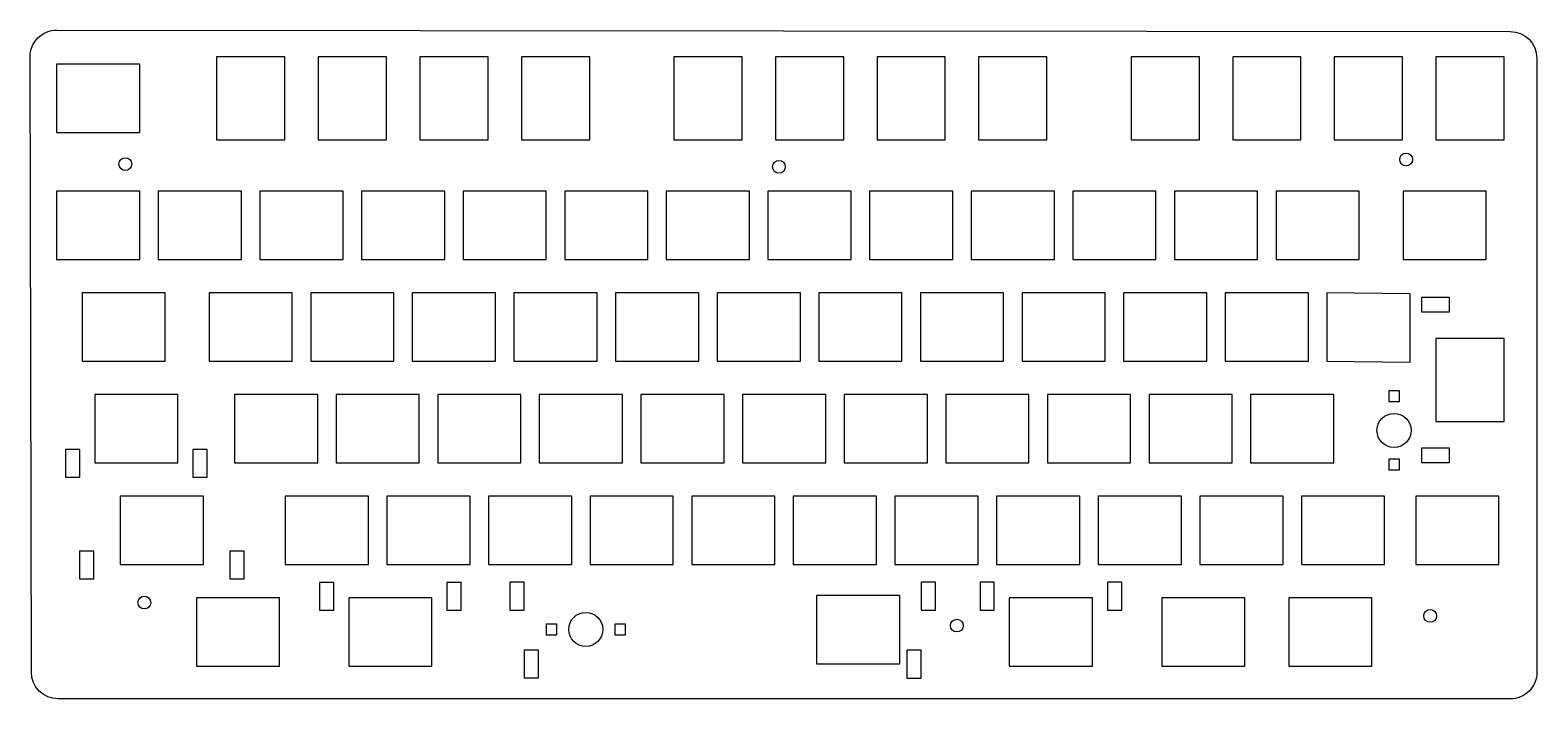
# Model space of a CAD drawing. Header units: millimetres. Extents: x -1 to 281, y -1 to 124.
import ezdxf

# ---------------------------------------------------------------- set-up
doc = ezdxf.new("R2010")
doc.units = ezdxf.units.MM
doc.layers.get('0').update_dxf_attribs({"linetype": 'CONTINUOUS'})

msp = doc.modelspace()

# ---------------------------------------------------------------- linework, layer by layer
msp.add_lwpolyline([(-1.18, 3.87), (-1.42, 119.18, -0.415068), (3.59, 124.19), (276.06, 123.94, -0.413952), (281.05, 118.94), (281.05, 3.88, -0.414214), (276.05, -1.12), (3.82, -1.12, -0.41362)], format="xyb", close=True)
for points in [[(33.53, 119.21), (33.53, 103.61), (46.33, 103.61), (46.33, 119.21)], [(65.38, 103.61), (65.38, 119.21), (52.58, 119.21), (52.58, 103.61)], [(71.63, 103.61), (84.43, 103.61), (84.43, 119.21), (71.63, 119.21)], [(103.48, 119.21), (90.68, 119.21), (90.68, 103.61), (103.48, 103.61)], [(119.25, 119.21), (119.25, 103.61), (132.05, 103.61), (132.05, 119.21)], [(151.1, 119.21), (138.3, 119.21), (138.3, 103.61), (151.1, 103.61)], [(170.15, 103.61), (170.15, 119.21), (157.35, 119.21), (157.35, 103.61)], [(176.4, 119.21), (176.4, 103.61), (189.2, 103.61), (189.2, 119.21)], [(217.78, 119.21), (204.98, 119.21), (204.98, 103.61), (217.78, 103.61)], [(224.03, 119.21), (224.03, 103.61), (236.83, 103.61), (236.83, 119.21)], [(243.08, 103.61), (255.88, 103.61), (255.88, 119.21), (243.08, 119.21)], [(274.92, 119.21), (262.13, 119.21), (262.13, 103.61), (274.92, 103.61)], [(19.15, 117.82), (3.55, 117.82), (3.55, 105.02), (19.15, 105.02)], [(19.15, 81.2), (19.15, 94), (3.55, 94), (3.55, 81.2)], [(38.2, 81.2), (38.2, 94), (22.6, 94), (22.6, 81.2)], [(57.25, 94), (41.65, 94), (41.65, 81.2), (57.25, 81.2)], [(60.7, 94), (60.7, 81.2), (76.3, 81.2), (76.3, 94)], [(79.75, 94), (79.75, 81.2), (95.35, 81.2), (95.35, 94)], [(98.8, 94), (98.8, 81.2), (114.4, 81.2), (114.4, 94)], [(117.85, 94), (117.85, 81.2), (133.45, 81.2), (133.45, 94)], [(152.5, 94), (136.9, 94), (136.9, 81.2), (152.5, 81.2)], [(155.95, 81.2), (171.55, 81.2), (171.55, 94), (155.95, 94)], [(175, 81.2), (190.6, 81.2), (190.6, 94), (175, 94)], [(194.05, 94), (194.05, 81.2), (209.65, 81.2), (209.65, 94)], [(228.7, 81.2), (228.7, 94), (213.1, 94), (213.1, 81.2)], [(247.75, 81.2), (247.75, 94), (232.15, 94), (232.15, 81.2)], [(255.96, 81.2), (271.56, 81.2), (271.56, 94), (255.96, 94)], [(23.91, 74.95), (8.31, 74.95), (8.31, 62.15), (23.91, 62.15)], [(32.13, 74.95), (32.13, 62.15), (47.73, 62.15), (47.73, 74.95)], [(66.78, 62.15), (66.78, 74.95), (51.18, 74.95), (51.18, 62.15)], [(70.23, 62.15), (85.83, 62.15), (85.83, 74.95), (70.23, 74.95)], [(104.88, 62.15), (104.88, 74.95), (89.28, 74.95), (89.28, 62.15)], [(108.33, 74.95), (108.33, 62.15), (123.93, 62.15), (123.93, 74.95)], [(127.38, 74.95), (127.38, 62.15), (142.98, 62.15), (142.98, 74.95)], [(162.03, 74.95), (146.43, 74.95), (146.43, 62.15), (162.03, 62.15)], [(165.48, 62.15), (181.08, 62.15), (181.08, 74.95), (165.48, 74.95)], [(184.53, 62.15), (200.13, 62.15), (200.13, 74.95), (184.53, 74.95)], [(203.58, 74.95), (203.58, 62.15), (219.18, 62.15), (219.18, 74.95)], [(222.63, 62.15), (238.23, 62.15), (238.23, 74.95), (222.63, 74.95)], [(257.28, 74.75), (241.68, 74.95), (241.68, 62.15), (257.28, 61.95)], [(264.65, 71.39), (264.65, 74.06), (259.45, 74.06), (259.45, 71.39)], [(262.13, 50.83), (274.93, 50.83), (274.93, 66.43), (262.13, 66.43)], [(253.28, 54.6), (255.28, 54.6), (255.28, 56.6), (253.28, 56.6)], [(26.29, 55.9), (10.69, 55.9), (10.69, 43.1), (26.29, 43.1)], [(36.89, 55.9), (36.89, 43.1), (52.49, 43.1), (52.49, 55.9)], [(71.54, 55.9), (55.94, 55.9), (55.94, 43.1), (71.54, 43.1)], [(74.99, 55.9), (74.99, 43.1), (90.59, 43.1), (90.59, 55.9)], [(94.04, 43.1), (109.64, 43.1), (109.64, 55.9), (94.04, 55.9)], [(113.09, 43.1), (128.69, 43.1), (128.69, 55.9), (113.09, 55.9)], [(132.14, 43.1), (147.74, 43.1), (147.74, 55.9), (132.14, 55.9)], [(166.79, 43.1), (166.79, 55.9), (151.19, 55.9), (151.19, 43.1)], [(185.84, 55.9), (170.24, 55.9), (170.24, 43.1), (185.84, 43.1)], [(189.29, 55.9), (189.29, 43.1), (204.89, 43.1), (204.89, 55.9)], [(223.94, 43.1), (223.94, 55.9), (208.34, 55.9), (208.34, 43.1)], [(227.39, 43.1), (242.99, 43.1), (242.99, 55.9), (227.39, 55.9)], [(5.22, 40.42), (7.89, 40.42), (7.89, 45.63), (5.22, 45.63)], [(29.1, 45.63), (29.1, 40.42), (31.77, 40.42), (31.77, 45.63)], [(264.65, 43.2), (264.65, 45.87), (259.45, 45.87), (259.45, 43.2)], [(253.28, 41.78), (255.28, 41.78), (255.28, 43.79), (253.28, 43.79)], [(31.06, 24.05), (31.06, 36.85), (15.46, 36.85), (15.46, 24.05)], [(62.01, 24.05), (62.01, 36.85), (46.41, 36.85), (46.41, 24.05)], [(81.06, 24.05), (81.06, 36.85), (65.46, 36.85), (65.46, 24.05)], [(100.11, 36.85), (84.51, 36.85), (84.51, 24.05), (100.11, 24.05)], [(103.56, 24.05), (119.16, 24.05), (119.16, 36.85), (103.56, 36.85)], [(138.21, 36.85), (122.61, 36.85), (122.61, 24.05), (138.21, 24.05)], [(157.26, 24.05), (157.26, 36.85), (141.66, 36.85), (141.66, 24.05)], [(160.71, 24.05), (176.31, 24.05), (176.31, 36.85), (160.71, 36.85)], [(179.76, 36.85), (179.76, 24.05), (195.36, 24.05), (195.36, 36.85)], [(198.81, 24.05), (214.41, 24.05), (214.41, 36.85), (198.81, 36.85)], [(233.46, 36.85), (217.86, 36.85), (217.86, 24.05), (233.46, 24.05)], [(236.91, 24.05), (252.51, 24.05), (252.51, 36.85), (236.91, 36.85)], [(273.94, 36.85), (258.35, 36.85), (258.35, 24.05), (273.94, 24.05)], [(10.5, 21.38), (10.5, 26.58), (7.83, 26.58), (7.83, 21.38)], [(36.02, 26.58), (36.02, 21.38), (38.69, 21.38), (38.69, 26.58)], [(52.85, 20.68), (52.85, 15.48), (55.51, 15.48), (55.51, 20.68)], [(76.72, 20.68), (76.72, 15.48), (79.39, 15.48), (79.39, 20.68)], [(91.18, 20.73), (88.51, 20.73), (88.51, 15.53), (91.18, 15.53)], [(165.65, 20.73), (165.65, 15.53), (168.32, 15.53), (168.32, 20.73)], [(176.67, 15.53), (179.34, 15.53), (179.34, 20.73), (176.67, 20.73)], [(200.55, 20.73), (200.55, 15.53), (203.22, 15.53), (203.22, 20.73)], [(45.34, 17.81), (29.74, 17.81), (29.74, 5), (45.34, 5)], [(58.32, 17.81), (58.32, 5), (73.92, 5), (73.92, 17.81)], [(161.62, 18.23), (146.02, 18.23), (146.02, 5.44), (161.62, 5.44)], [(182.15, 5), (197.74, 5), (197.74, 17.81), (182.15, 17.81)], [(210.72, 5), (226.32, 5), (226.32, 17.81), (210.72, 17.81)], [(250.13, 5), (250.13, 17.81), (234.53, 17.81), (234.53, 5)], [(95.35, 12.89), (95.35, 10.89), (97.35, 10.89), (97.35, 12.89)], [(110.17, 12.89), (108.17, 12.89), (108.17, 10.89), (110.17, 10.89)], [(91.22, 7.99), (91.22, 2.79), (93.89, 2.79), (93.89, 7.99)], [(165.62, 2.78), (165.62, 7.98), (162.95, 7.98), (162.95, 2.78)]]:
    msp.add_lwpolyline(points, close=True)
for centre, radius in [((16.43, 99.08), 1.2), ((138.96, 98.58), 1.2), ((256.54, 99.95), 1.2), ((254.28, 49.18), 3.2), ((19.98, 16.93), 1.2), ((102.75, 11.89), 3.2), ((261.05, 14.43), 1.2), ((172.31, 12.61), 1.2)]:
    msp.add_circle(centre, radius)

doc.saveas('drawing.dxf')
